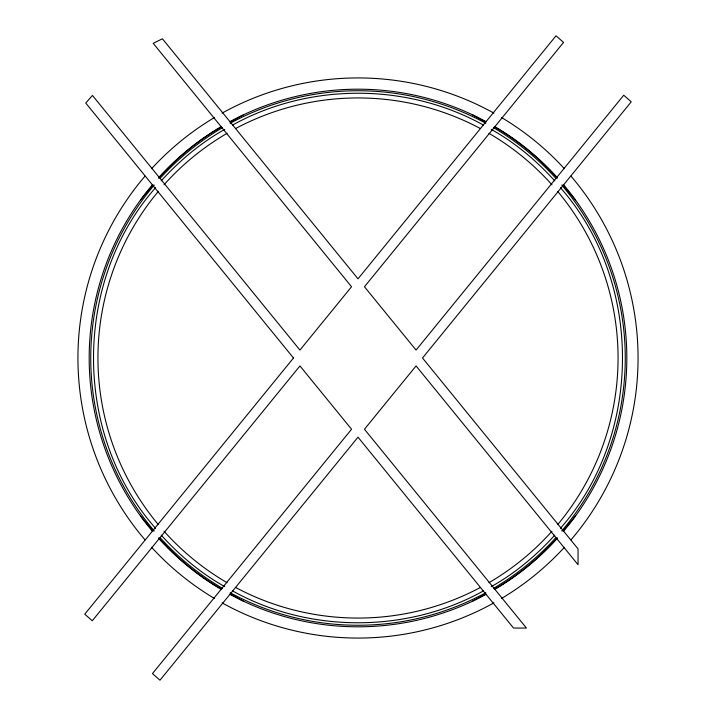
<?xml version="1.0" encoding="UTF-8"?>
<svg xmlns="http://www.w3.org/2000/svg" width="716" height="716" viewBox="0 0 716 716"><rect width="100%" height="100%" fill="white"/><g stroke="black" fill="none" stroke-linecap="round" stroke-linejoin="round"><path stroke-width="1.07" d="M140.533 199.997L153.027 184.898M158.576 178.186C176.807 158.111 197.974 140.264 221.602 126.839M155.587 187.673C72.835 281.343 72.835 434.657 155.587 528.327M161.243 180.826C179.564 160.653 200.856 142.69 224.726 129.39M554.757 535.174C536.436 555.347 515.144 573.31 491.274 586.61M560.413 528.327C643.165 434.657 643.165 281.343 560.413 187.673M557.424 537.814C539.193 557.889 518.026 575.736 494.398 589.161M562.973 531.102L575.467 516.003M230.185 122.123L243.547 114.775M232.503 125.121C308.873 82.608 407.127 82.608 483.497 125.121M483.497 590.879C407.127 633.392 308.873 633.392 232.503 590.879M472.453 601.225L485.815 593.877M472.453 114.775L485.815 122.123M494.398 126.839C518.026 140.264 539.193 158.111 557.424 178.186M491.274 129.39C515.144 142.69 536.436 160.653 554.757 180.826M224.726 586.61C200.856 573.31 179.564 555.347 161.243 535.174M221.602 589.161C197.974 575.736 176.807 557.889 158.576 537.814M230.185 593.877L243.547 601.225M562.973 184.898L575.467 199.997M140.533 516.003L153.027 531.102M563.376 184.558A268.804 268.804 0 0 1 563.376 531.442M556.905 538.817A268.804 268.804 0 0 1 494.604 589.51M486.066 594.343A268.804 268.804 0 0 1 229.934 594.343M221.396 589.51A268.804 268.804 0 0 1 159.095 538.817M152.624 531.442A268.804 268.804 0 0 1 152.624 184.558M159.095 177.183A268.804 268.804 0 0 1 221.396 126.49M229.934 121.657A268.804 268.804 0 0 1 486.066 121.657M494.604 126.49A268.804 268.804 0 0 1 556.905 177.183M557.683 191.396A260.06 260.06 0 0 1 557.683 524.604M551.982 531.209A260.06 260.06 0 0 1 488.974 582.663M480.409 587.451A260.06 260.06 0 0 1 235.591 587.451M227.026 582.663A260.06 260.06 0 0 1 164.018 531.209M158.317 524.604A260.06 260.06 0 0 1 158.317 191.396M164.018 184.791A260.06 260.06 0 0 1 227.026 133.337M235.591 128.549A260.06 260.06 0 0 1 480.409 128.549M488.974 133.337A260.06 260.06 0 0 1 551.982 184.791M570.956 176.109A280.063 280.063 0 0 1 570.956 539.891M564.396 547.301A280.063 280.063 0 0 1 501.513 598.495M493.888 602.89A280.063 280.063 0 0 1 222.112 602.89M214.487 598.495A280.063 280.063 0 0 1 151.604 547.301M145.044 539.891A280.063 280.063 0 0 1 145.044 176.109M151.604 168.699A280.063 280.063 0 0 1 214.487 117.505M222.112 113.11A280.063 280.063 0 0 1 493.888 113.11M501.513 117.505A280.063 280.063 0 0 1 564.396 168.699M561.765 185.068A267.256 267.256 0 0 1 561.765 530.932M555.858 537.662A267.256 267.256 0 0 1 493.566 588.319M485.77 592.732A267.256 267.256 0 0 1 230.23 592.732M222.434 588.319A267.256 267.256 0 0 1 160.142 537.662M154.235 530.932A267.256 267.256 0 0 1 154.235 185.068M160.142 178.338A267.256 267.256 0 0 1 222.434 127.681M230.23 123.268A267.256 267.256 0 0 1 485.77 123.268M493.566 127.681A267.256 267.256 0 0 1 555.858 178.338M293.488 358L84.757 614.176L92.275 620.772L299.941 365.921L351.547 429.251L152.454 673.595L159.981 680.2L358 437.172L513.533 628.057L526.439 628.057L364.453 429.251L416.059 365.921L578.045 564.718L578.045 548.886L422.512 358L631.243 101.824L623.726 95.228L416.059 350.079L364.453 286.749L563.546 42.405L556.019 35.8L358 278.828L162.416 38.789L153.206 43.327L351.547 286.749L299.941 350.079L92.454 95.434L85.759 103.059L293.488 358"/></g></svg>
